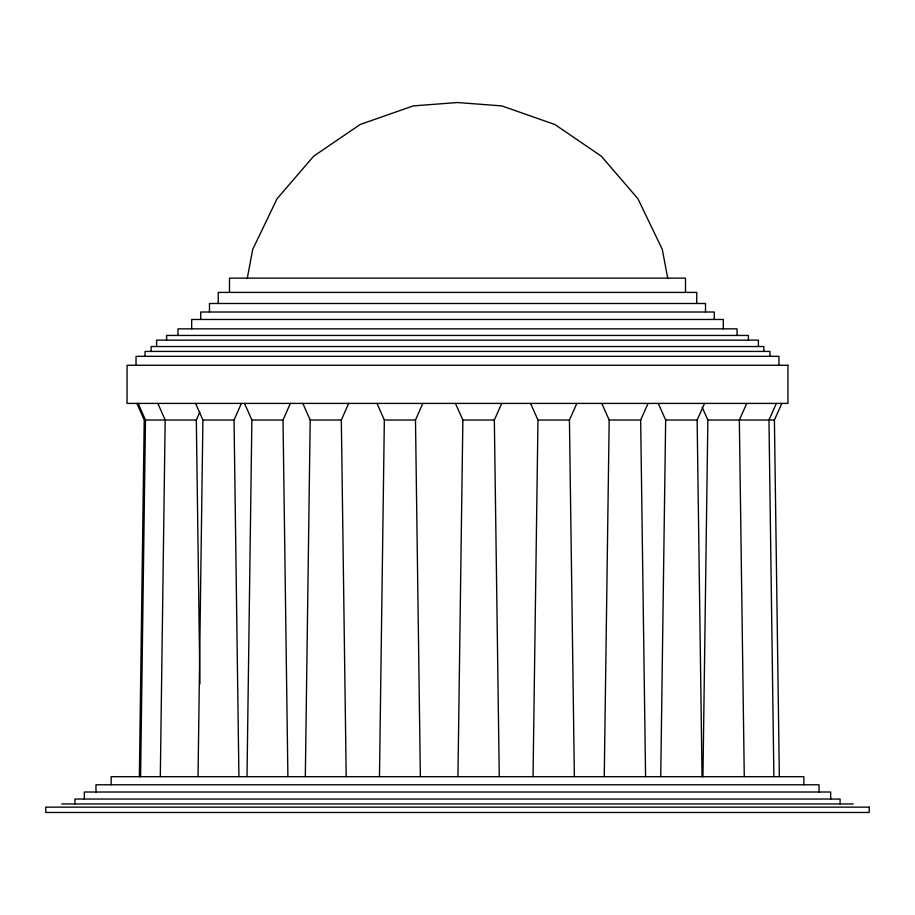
<?xml version="1.0" encoding="UTF-8"?>
<svg xmlns="http://www.w3.org/2000/svg" width="915" height="915" viewBox="0 0 915 915"><rect width="100%" height="100%" fill="white"/><g stroke="black" fill="none" stroke-linecap="round" stroke-linejoin="round"><path stroke-width="1.37" d="M139.355 776.675L144.227 420.019L136.895 403.412M140.601 776.675L145.474 420.019L138.131 403.412M160.308 776.675L165.18 420.019L157.849 403.412M198.029 776.675L202.901 420.019L195.57 403.412M247.004 776.675L251.877 420.019L244.545 403.412M305.324 776.675L310.196 420.019L302.854 403.412M379.473 776.675L384.346 420.019L377.014 403.412M457.935 776.675L462.864 420.019L455.453 403.412M533.045 776.675L537.963 420.019L530.551 403.412M604.255 776.675L609.184 420.019L601.773 403.412M660.733 776.675L665.663 420.019L658.251 403.412M702.949 776.675L707.867 420.019L702.171 407.244M247.267 278.332L252.712 249.383L277.051 198.784L313.685 156.191L360.11 124.52L413.18 105.911L457.5 102.526L501.82 105.911L554.89 124.52L601.315 156.191L637.949 198.784L662.288 249.383L667.733 278.332M199.928 683.951L196.325 420.019L199.71 412.356M238.918 776.675L234.046 420.019L241.377 403.412M287.893 776.675L283.021 420.019L290.352 403.412M346.202 776.675L341.329 420.019L348.672 403.412M420.362 776.675L415.49 420.019L422.822 403.412M499.27 776.675L494.34 420.019L501.752 403.412M574.368 776.675L569.439 420.019L576.85 403.412M645.578 776.675L640.66 420.019L648.072 403.412M702.057 776.675L697.139 420.019L704.55 403.412M746.754 403.412L739.343 420.019L744.272 776.675M776.377 403.412L768.955 420.019L773.884 776.675M779.34 776.675L774.41 420.019L781.833 403.412M145.474 420.019L196.325 420.019M202.901 420.019L234.046 420.019M251.877 420.019L283.021 420.019M310.196 420.019L341.329 420.019M384.346 420.019L415.49 420.019M462.864 420.019L494.34 420.019M537.963 420.019L569.439 420.019M609.184 420.019L640.66 420.019M665.663 420.019L697.139 420.019M707.867 420.019L774.41 420.019M61.717 803.953L853.283 803.953M840.096 803.953L840.096 799.047L74.904 799.047L74.904 803.953M830.671 799.047L830.671 792.013L84.329 792.013L84.329 799.047M819.028 792.013L819.028 784.773L95.972 784.773L95.972 792.013M803.85 784.773L803.85 776.675L111.15 776.675L111.15 784.773M778.951 365.279L778.951 356.335L136.049 356.335L136.049 365.279M769.95 356.335L769.95 351.429L145.05 351.429L145.05 356.335M763.876 351.429L763.876 346.533L151.124 346.533L151.124 351.429M758.398 346.533L758.398 340.14L156.602 340.14L156.602 346.533M748.401 340.14L748.401 335.45L166.599 335.45L166.599 340.14M737.044 335.45L737.044 328.851L177.956 328.851L177.956 335.45M723.319 328.851L723.319 319.472L191.681 319.472L191.681 328.851M714.26 319.472L714.26 312.015L200.74 312.015L200.74 319.472M705.511 312.015L705.511 303.494L209.489 303.494L209.489 312.015M696.761 303.494L696.761 292.411L218.239 292.411L218.239 303.494M685.507 292.411L685.507 278.137L229.493 278.137L229.493 292.411M787.941 365.279L127.059 365.279L127.059 403.412L787.941 403.412L787.941 365.279M869.25 807.144L45.75 807.144L45.75 812.474L869.25 812.474L869.25 807.144"/></g></svg>
